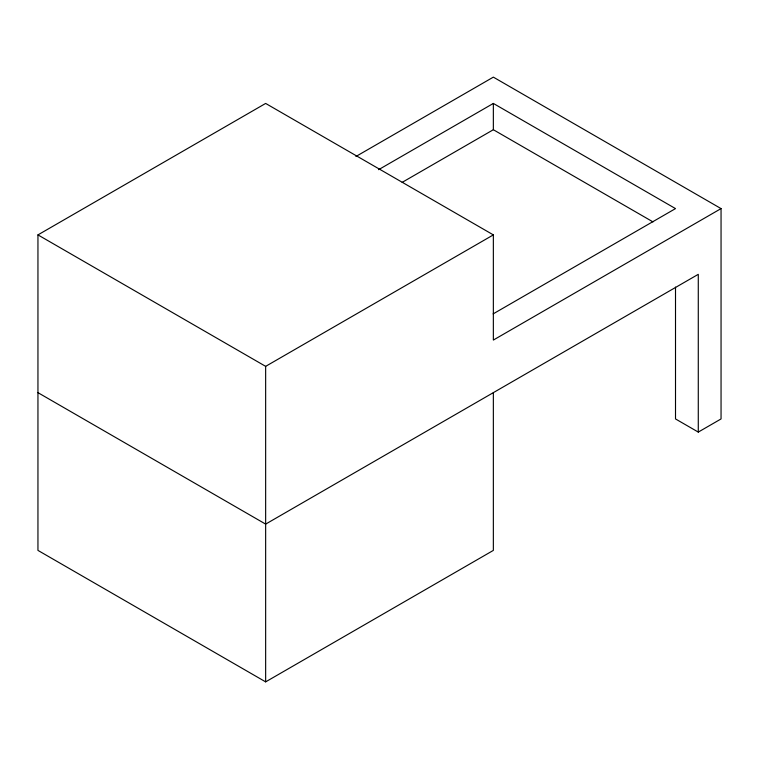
<?xml version="1.0" encoding="UTF-8"?>
<svg xmlns="http://www.w3.org/2000/svg" width="759" height="759" viewBox="0 0 759 759"><rect width="100%" height="100%" fill="white"/><g stroke="black" fill="none" stroke-linecap="round" stroke-linejoin="round"><path stroke-width="1.14" d="M493.35 392.65L493.35 550.398L265.65 681.867L37.95 550.398L37.95 234.892L265.65 103.433L493.35 234.892L493.35 340.06L721.05 208.602L721.05 418.94L698.28 432.089L675.51 418.94L675.51 287.082M355.914 156.487L493.35 77.133L721.05 208.602M378.589 169.684L493.35 103.433L675.51 208.602L493.122 313.903M402.156 182.369L493.35 129.723L652.996 221.894M37.95 234.892L265.65 366.35L493.35 234.892M37.95 392.65L265.65 524.108L698.28 274.331L698.28 432.089M493.35 103.433L493.35 129.723M265.65 366.35L265.65 681.867"/></g></svg>
